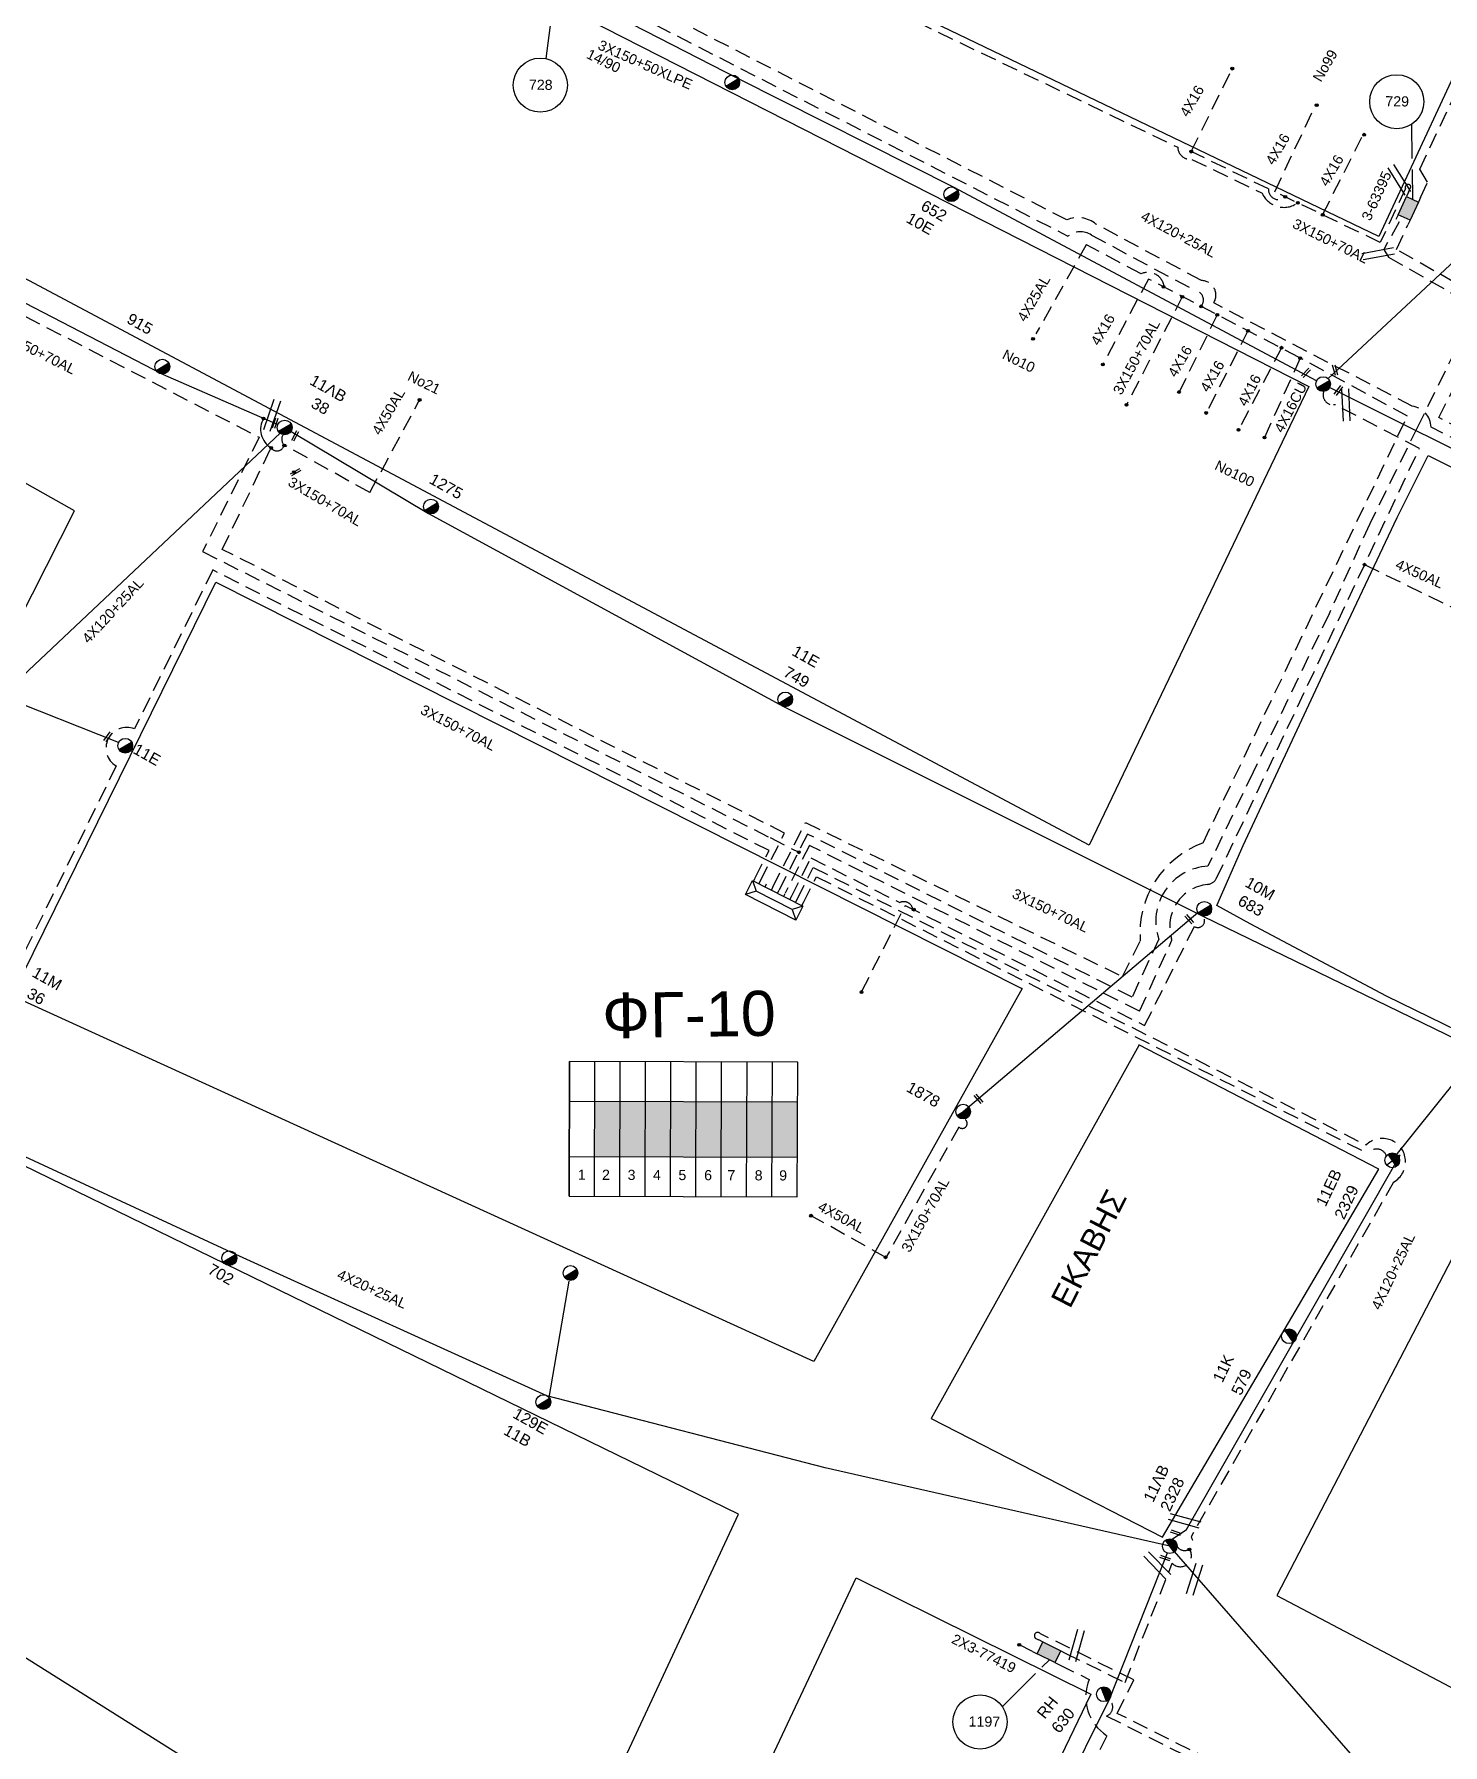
# Model space of a CAD drawing. Header units: millimetres. Extents: x 2662 to 4998, y 438 to 1235.
# Drawn here: x 4279.3 to 4392.3, y 924.7 to 1061.9 of the extents above; entities that cross this region are included whole.
import ezdxf
from ezdxf.enums import TextEntityAlignment as Align

# ---------------------------------------------------------------- set-up
doc = ezdxf.new("R2010")
doc.units = ezdxf.units.MM
doc.linetypes.add('DASHED', pattern=[19.05, 12.7, -6.35])
for name, color, linetype in [('Link Box 4 Διευθύνσεων', 7, 'Continuous'), ('Άγνωστα', 7, 'Continuous'), ('Ασφαλειοκιβώτια Χ.Τ 9 αναχωρήσεων', 7, 'Continuous'), ('Εναέρια παροχή ΧΤ 4x16', 7, 'SYN_LINE'), ('Επιγραφές - Σχήματα', 7, 'Continuous'), ('Καλώδια ΧΤ   3x150+70AL', 7, 'DASHED'), ('Καλώδια ΧΤ   3x150AL+50CU', 7, 'DASHED'), ('Καλώδια ΧΤ   3x150AL+50XLPE', 7, 'DASHED'), ('Καλώδια ΧΤ   4x50AL', 7, 'DASHED'), ('Μηχανική τομή', 7, 'Continuous'), ('Στύλος ΦΜ', 7, 'Continuous'), ('Στύλος ΦΜ @ 1', 7, 'Continuous'), ('Συνδέσεις', 7, 'Continuous'), ('Συνεστραμμένα ΧΤ   3x70+54.6+25 AL', 7, 'SYN_LINE'), ('Συνεστραμμενα ΧΤ  4Χ120+25 Al', 7, 'Continuous'), ('Τομή', 7, 'Continuous'), ('Υποσταθμός πόλεως', 7, 'Continuous'), ('Υπόβαθρο ΔΕΗ', 7, 'Continuous'), ('Υπόγεια καλώδια Παροχών ΧΤ   4x16CU', 7, 'DASHED'), ('Υπόγειο καλώδιο Μέσης Τάσης 20KV', 7, 'Continuous')]:
    doc.layers.add(name, color=color, linetype=linetype)
doc.styles.add('arial', font='ARIAL.TTF')
doc.styles.get("Standard").update_dxf_attribs({"font": 'ARIAL.TTF'})
doc.linetypes.add('SYN_LINE', pattern='A,0.5,-0.0001,["/\\/\\/\\/",Standard,S=0.1,R=0,X=0,Y=-0.05],-0.25', length=0.7501)

# ---------------------------------------------------------------- blocks, each defined once
blk = doc.blocks.new('ΤΟΜΗ')
at = {"layer": 'Τομή', "ltscale": 40}
for p, q in [((-5.68, 0), (5.68, 0)), ((5.68, -2.33), (-5.68, -2.33))]:
    blk.add_line(p, q, dxfattribs=at)
blk = doc.blocks.new('ΜΗΧΑΝΙΚΗ ΤΟΜΗ')
at = {"layer": 'Μηχανική τομή', "ltscale": 40}
for p, q in [((-1.89, 0.78), (1.89, 0.78)), ((1.89, 0), (-1.89, 0))]:
    blk.add_line(p, q, dxfattribs=at)
blk = doc.blocks.new('ΥΠΑΡΧΩΝ ΤΣΙΜΕΝΤΕΝΙΟΣ ΣΤΥΛΟΣ')
at = {"layer": 'Στύλος ΦΜ'}
blk.add_hatch(color=7, dxfattribs=at).paths.add_polyline_path([(-1.29, -2.28, 0.574793), (2.62, 0, 0.268822), (1.3, 2.27)])
at = {"layer": 'Στύλος ΦΜ', "color": 7}
blk.add_line((-1.29, -2.28), (1.3, 2.27), dxfattribs=at)
blk.add_circle((0, 0), 2.62, dxfattribs=at)
at = {"layer": 'Στύλος ΦΜ', "flags": 4}
for tag, p in [('ΤΥΠΟΣ', (-4.91, 3.03)), ('ΑΡΙΘΜΟΣ', (-4.68, 8.05))]:
    blk.add_attdef(tag, p, '', height=4, dxfattribs=at)
blk = doc.blocks.new('LINK BOX 4 ΑΝΑΧΩΡΗΣΕΩΝ')
at = {"layer": 'Link Box 4 Διευθύνσεων', "ltscale": 40}
blk.add_hatch(color=256, dxfattribs=at).paths.add_polyline_path([(-3.54, 0), (-3.54, -4.67), (3.54, -4.67), (3.54, 0)])
for p, q in [((-3.54, 0), (-5.33, 0)), ((5.33, 0), (3.54, 0)), ((-3.54, -4.67), (-5.33, -4.67)), ((5.33, -4.67), (3.54, -4.67))]:
    blk.add_line(p, q, dxfattribs=at)
blk.add_lwpolyline([(-3.54, -4.67), (-3.54, 0), (3.54, 0), (3.54, -4.67)], close=True, dxfattribs=at)
blk = doc.blocks.new('_ΣΥΝΔΕΣΗ')
at = {"layer": 'Συνδέσεις', "linetype": 'SYN_LINE', "ltscale": 40}
blk.add_hatch(color=256, dxfattribs=at).paths.add_polyline_path([(0.5, -0.01, 1), (-0.5, -0.01, 1)])
at = {"layer": 'Συνδέσεις'}
blk.add_circle((0, -0.01), 0.5, dxfattribs=at)
blk = doc.blocks.new('ΑΣΦΑΛΕΙΟΚΙΒΩΤΙΟ ΥΠΟΣΤΑΘΜΟΥ 9 ΑΝΑΧΩΡΗΣΕΩΝ')
at = {"layer": 'Ασφαλειοκιβώτια Χ.Τ 9 αναχωρήσεων', "ltscale": 40}
for p, q in [((-23.8, 40.36), (24.02, 40.36)), ((-9.72, 40.36), (-9.72, -40.64)), ((9.94, 40.36), (9.94, -40.64)), ((-23.8, 31.36), (24.02, 31.36)), ((-23.8, 22.36), (24.02, 22.36)), ((-23.8, 13.36), (24.02, 13.36)), ((-23.8, 4.36), (24.02, 4.36)), ((-23.8, -4.64), (24.02, -4.64)), ((-23.8, -13.64), (24.02, -13.64)), ((-23.8, -22.64), (24.02, -22.64)), ((-23.8, -31.64), (24.02, -31.64))]:
    blk.add_line(p, q, dxfattribs=at)
at = {"layer": 'Ασφαλειοκιβώτια Χ.Τ 9 αναχωρήσεων'}
blk.add_lwpolyline([(-23.8, -40.64), (24.02, -40.64), (24.02, 40.36), (-23.8, 40.36)], close=True, dxfattribs=at)
for s, p in [('1', (-17.96, 37.24)), ('2', (-17.96, 28.67)), ('3', (-17.96, 19.6)), ('4', (-17.96, 10.58)), ('5', (-17.96, 1.57)), ('6', (-17.96, -7.57)), ('7', (-17.96, -15.81)), ('8', (-17.96, -25.5)), ('9', (-17.96, -34.19))]:
    blk.add_text(s, height=3.6, rotation=270, dxfattribs=at).set_placement(p)
at = {"layer": 'Ασφαλειοκιβώτια Χ.Τ 9 αναχωρήσεων', "ltscale": 40}
for tag, height, p in [('ΟΝΟΜΑ', 5, (-0.16, 44.31)), ('ΚΕΙΜΕΝΟ 1', 2, (17.06, 35.59)), ('ΚΕΙΜΕΝΟ 2', 2, (17.06, 26.88)), ('ΚΕΙΜΕΝΟ 3', 2, (17.06, 17.69)), ('ΚΕΙΜΕΝΟ 4', 2, (17.06, 8.71)), ('ΚΕΙΜΕΝΟ 5', 2, (17.06, -0.13)), ('ΚΕΙΜΕΝΟ 6', 2, (17.06, -9.05)), ('ΚΕΙΜΕΝΟ 7', 2, (17.06, -18.13)), ('ΚΕΙΜΕΝΟ 8', 2, (17.06, -26.85)), ('ΚΕΙΜΕΝΟ 9', 2, (17.06, -35.99)), ('ΣΧ', 2, (-0.1, -42.64))]:
    blk.add_attdef(tag, text='', height=height, dxfattribs=at).set_placement(p, align=Align.MIDDLE_CENTER)
blk = doc.blocks.new('ΥΠΟΣΤΑΘΜΟΣ ΠΟΛΕΩΣ 9 ΑΝΑΧΩΡΗΣΕΩΝ')
at = {"layer": 'Υποσταθμός πόλεως', "ltscale": 40}
for p, q in [((-9.63, -2.82), (-9.63, -4)), ((-7.12, -2.82), (-7.12, -4)), ((-4.84, -2.82), (-4.84, -4)), ((-2.36, -2.82), (-2.36, -4)), ((0.09, -2.82), (0.09, -4)), ((2.55, -2.82), (2.55, -4)), ((5.02, -2.82), (5.02, -4)), ((7.48, -2.82), (7.48, -4)), ((9.61, -2.82), (9.61, -4))]:
    blk.add_line(p, q, dxfattribs=at)
blk.add_lwpolyline([(-10.02, 2.82), (10.02, 2.82), (10.02, -2.82), (-10.02, -2.82)], close=True, dxfattribs=at)
for points in [[(-7.21, 0), (-10.02, 2.82)], [(-10.02, -2.82), (-7.21, 0)], [(-7.21, 0), (7.21, 0)], [(7.21, 0), (10.02, 2.82)], [(10.02, -2.82), (7.21, 0)]]:
    blk.add_lwpolyline(points, dxfattribs=at)
at = {"layer": 'Υποσταθμός πόλεως', "linetype": 'SYN_LINE', "ltscale": 40, "flags": 1}
for tag, p in [('ΜΕΤΑΣΧΗΜΑΤΙΣΜΟΣ', (10.79, 1.71)), ('ΙΣΧΥΣ', (10.77, -1.08)), ('ΑΡΙΘΜΟΣ', (10.89, -3.8))]:
    blk.add_attdef(tag, p, '', height=1.8, dxfattribs=at)

msp = doc.modelspace()

# ---------------------------------------------------------------- hatches: boundary and pattern name
at = {"layer": 'Ασφαλειοκιβώτια Χ.Τ 9 αναχωρήσεων'}
h = msp.add_hatch(color=173, dxfattribs=at)
h.dxf.hatch_style = 1
h.paths.add_polyline_path([(4324.25, 976.33), (4324.24, 971.89), (4326.27, 971.88), (4326.29, 976.32)])
h = msp.add_hatch(color=2, dxfattribs=at)
h.dxf.hatch_style = 1
h.paths.add_polyline_path([(4326.29, 976.32), (4326.27, 971.88), (4328.31, 971.87), (4328.32, 976.31)])
h = msp.add_hatch(color=5, dxfattribs=at)
h.dxf.hatch_style = 1
h.paths.add_polyline_path([(4328.32, 976.31), (4328.31, 971.87), (4330.34, 971.87), (4330.36, 976.31)])
h = msp.add_hatch(color=27, dxfattribs=at)
h.dxf.hatch_style = 1
h.paths.add_polyline_path([(4330.36, 976.31), (4330.34, 971.87), (4332.37, 971.86), (4332.39, 976.3)])
h = msp.add_hatch(color=151, dxfattribs=at)
h.dxf.hatch_style = 1
h.paths.add_polyline_path([(4332.39, 976.3), (4332.37, 971.86), (4334.41, 971.85), (4334.42, 976.29)])
h = msp.add_hatch(color=62, dxfattribs=at)
h.dxf.hatch_style = 1
h.paths.add_polyline_path([(4334.42, 976.29), (4334.41, 971.85), (4336.44, 971.84), (4336.46, 976.29)])
h = msp.add_hatch(color=30, dxfattribs=at)
h.dxf.hatch_style = 1
h.paths.add_polyline_path([(4336.46, 976.29), (4336.44, 971.84), (4338.48, 971.84), (4338.49, 976.28)])
h = msp.add_hatch(color=1, dxfattribs=at)
h.dxf.hatch_style = 1
h.paths.add_polyline_path([(4338.49, 976.28), (4338.48, 971.84), (4340.51, 971.83), (4340.53, 976.27)])

# ---------------------------------------------------------------- linework, layer by layer
at = {"layer": 'Άγνωστα', "color": 5, "linetype": 'SYN_LINE', "ltscale": 10}
msp.add_lwpolyline([(4383.06, 1034.3), (4400.26, 1050.31)], dxfattribs=at)
at = {"layer": 'Άγνωστα', "color": 1, "linetype": 'DASHED', "ltscale": 0.1}
for points in [[(4363.67, 1045.02), (4359.63, 1037.87)], [(4380.83, 1035.94), (4377.96, 1029.57)]]:
    msp.add_lwpolyline(points, dxfattribs=at)
at = {"layer": 'Άγνωστα', "color": 27, "linetype": 'SYN_LINE', "ltscale": 10}
msp.add_lwpolyline([(4286.07, 1005.11), (4276.62, 1008.85)], dxfattribs=at)
at = {"layer": 'Εναέρια παροχή ΧΤ 4x16', "color": 133, "linetype": 'DASHED', "ltscale": 0.1}
for points in [[(4378.78, 1049.28), (4378.78, 1049.28), (4382.1, 1056.32)], [(4382.62, 1047.43), (4385.92, 1053.93)]]:
    msp.add_lwpolyline(points, dxfattribs=at)
at = {"layer": 'Εναέρια παροχή ΧΤ 4x16', "color": 1, "linetype": 'DASHED', "ltscale": 0.1}
for points in [[(4368.66, 1042.28), (4365, 1035.42)], [(4374.18, 1039.41), (4371.11, 1033.21)], [(4376.64, 1038.13), (4373.29, 1031.54)], [(4379.32, 1036.77), (4375.88, 1030.19)]]:
    msp.add_lwpolyline(points, dxfattribs=at)
at = {"layer": 'Επιγραφές - Σχήματα'}
for points in [[(4320.35, 1059.96), (4321.25, 1066.77)], [(4389.75, 1054.68), (4389.79, 1051.94)], [(4389.8, 1051.06), (4389.82, 1048.66)], [(4356.94, 927.78), (4359.6, 930.42)], [(4360.12, 930.93), (4360.75, 931.55)]]:
    msp.add_lwpolyline(points, dxfattribs=at)
for centre in [(4319.89, 1057.83), (4388.57, 1056.5), (4355.15, 926.54)]:
    msp.add_circle(centre, 2.17, dxfattribs=at)
at = {"layer": 'Καλώδια ΧΤ   3x150+70AL', "color": 5, "linetype": 'DASHED', "ltscale": 0.1}
for points in [[(4390.42, 1051.08), (4397.42, 1066.01), (4401.08, 1073.83), (4406.03, 1084.45), (4399.41, 1087.82)], [(4390.47, 1048.81), (4391.04, 1050.05), (4390.42, 1051.08)]]:
    msp.add_lwpolyline(points, dxfattribs=at)
at = {"layer": 'Καλώδια ΧΤ   3x150+70AL', "color": 133, "linetype": 'DASHED', "ltscale": 0.1}
msp.add_lwpolyline([(4389.51, 1049.25), (4389.71, 1049.68, 1.089385), (4389.26, 1049.55), (4387.25, 1045.21), (4378.78, 1049.28)], format="xyb", dxfattribs=at)
at = {"layer": 'Καλώδια ΧΤ   3x150+70AL', "color": 62, "ltscale": 0.1}
msp.add_lwpolyline([(4263.38, 1047.15), (4297.33, 1029.59), (4292.81, 1020.42), (4338.31, 997.47), (4340.61, 996.31), (4340.61, 996.31)], dxfattribs=at)
msp.add_lwpolyline([(4388.75, 1046.87), (4387.54, 1044.66), (4387.92, 1044.03), (4394.98, 1040), (4390.24, 1030.41), (4386.4, 1022.64), (4383.14, 1015.43), (4377.05, 1002.72), (4373.43, 995.18, -0.074305), (4373.43, 995.18, 0.496785), (4369.48, 989.34), (4367.35, 984.68), (4341.31, 997.76), (4339.03, 993.26)], format="xyb", dxfattribs=at)
at = {"layer": 'Καλώδια ΧΤ   3x150+70AL', "color": 5, "linetype": 'DASHED', "ltscale": 0.1}
msp.add_lwpolyline([(4446.43, 997.5), (4448.59, 1001.54), (4440.58, 1005.99, 0.466946), (4436.36, 1008.33), (4416.32, 1019.19, 0.279224), (4412.7, 1020.81), (4391.94, 1031.16), (4396.51, 1040.11), (4388.56, 1044.65), (4389.47, 1046.62)], format="xyb", dxfattribs=at)
at = {"layer": 'Καλώδια ΧΤ   3x150+70AL', "color": 1, "linetype": 'DASHED', "ltscale": 0.1}
msp.add_lwpolyline([(4338.53, 993.51), (4341.16, 998.68), (4366.58, 986.33), (4368, 989.2, -0.337123), (4373.04, 997.05, 0.042097), (4373.04, 997.05), (4389.43, 1031.29), (4380.74, 1035.99), (4368.66, 1042.28)], format="xyb", dxfattribs=at)
at = {"layer": 'Καλώδια ΧΤ   3x150+70AL', "color": 1, "ltscale": 0.1}
msp.add_lwpolyline([(4371.37, 1040.86), (4366.9, 1032.19)], dxfattribs=at)
at = {"layer": 'Καλώδια ΧΤ   3x150+70AL', "color": 5, "ltscale": 0.1}
msp.add_lwpolyline([(4367.94, 983.55), (4367.94, 983.55), (4370.54, 989.26), (4370.5, 989.38, -0.469733), (4373.4, 993.72, 0.239286), (4374.1, 994.18), (4390.39, 1028.69), (4383.66, 1032.18), (4383.49, 1032.18, -0.53674), (4382.72, 1033.26)], format="xyb", dxfattribs=at)
at = {"layer": 'Καλώδια ΧΤ   3x150+70AL', "color": 2, "linetype": 'DASHED', "ltscale": 0.1}
for points in [[(4306.21, 1025.15), (4299.35, 1028.97, -0.378009), (4299.27, 1029.79)], [(4337.54, 994.02), (4339.48, 997.84), (4294.38, 1020.59), (4298.3, 1028.74, 0.666531), (4299.35, 1028.97)]]:
    msp.add_lwpolyline(points, format="xyb", dxfattribs=at)
at = {"layer": 'Καλώδια ΧΤ   3x150+70AL', "color": 173, "linetype": 'DASHED', "ltscale": 0.1}
msp.add_lwpolyline([(4337.11, 994.24), (4338.23, 996.44), (4293.62, 1018.94), (4287.34, 1006.19, 0.931326), (4285.88, 1003.22), (4277.28, 985.77, 0.535092), (4275.2, 984.15), (4272.29, 976.31, 0.353358), (4272.35, 975.23)], format="xyb", dxfattribs=at)
at = {"layer": 'Καλώδια ΧΤ   3x150+70AL', "color": 5, "ltscale": 0.1}
msp.add_lwpolyline([(4367.94, 983.55), (4350.86, 992.13), (4341.47, 996.84), (4339.52, 993.01)], dxfattribs=at)
at = {"layer": 'Καλώδια ΧΤ   3x150+70AL', "color": 30, "linetype": 'DASHED', "ltscale": 0.1}
msp.add_lwpolyline([(4340.48, 992.52), (4341.78, 995.08), (4386.11, 972.82, -1.137897), (4388.32, 969.85), (4372.07, 941.39, -1.095917), (4370.96, 940.64)], format="xyb", dxfattribs=at)
at = {"layer": 'Καλώδια ΧΤ   3x150+70AL', "color": 27, "ltscale": 0.1}
msp.add_lwpolyline([(4345.68, 985.16), (4349.16, 992.04), (4349.16, 992.04), (4368.35, 982.4), (4372.34, 990.34, 0.878754), (4373.01, 991.18)], format="xyb", dxfattribs=at)
at = {"layer": 'Καλώδια ΧΤ   3x150+70AL', "color": 27, "linetype": 'DASHED', "ltscale": 0.1}
msp.add_lwpolyline([(4353.88, 974.91, -1.198989), (4353.45, 974.26), (4347.61, 963.79)], format="xyb", dxfattribs=at)
at = {"layer": 'Καλώδια ΧΤ   3x150AL+50CU', "color": 30, "linetype": 'DASHED', "ltscale": 0.1}
for points in [[(4445.94, 997.76), (4447.8, 1001.24), (4439.94, 1005.6, 0.480577), (4436.56, 1007.48), (4415.81, 1018.72, 0.270577), (4412.73, 1019.71), (4391.32, 1030.39, 0.370652), (4389.81, 1032.08), (4373.89, 1040.36, 0.586623), (4372.91, 1042.16), (4364.45, 1046.68, 0.282004), (4362.12, 1047.02), (4324.71, 1066.19, 0.485848), (4323.89, 1068.08), (4318.41, 1070.9), (4320.64, 1075.23, -0.490413), (4321.17, 1075.79), (4323.61, 1074.53)], [(4361.99, 932.07), (4366.78, 929.71), (4370.57, 939.27, 0.944601), (4371.93, 940.41)]]:
    msp.add_lwpolyline(points, format="xyb", dxfattribs=at)
at = {"layer": 'Καλώδια ΧΤ   3x150AL+50CU', "color": 133, "linetype": 'DASHED', "ltscale": 0.1}
for points in [[(4326.05, 1074.46), (4371, 1052.85, 0.42588), (4372.13, 1051.88), (4377.77, 1049.16, 0.475723), (4380.63, 1048.39)], [(4379.63, 1048.87, -0.691186), (4378.29, 1049.51), (4372.09, 1052.5)]]:
    msp.add_lwpolyline(points, format="xyb", dxfattribs=at)
at = {"layer": 'Καλώδια ΧΤ   3x150AL+50CU', "color": 1, "linetype": 'DASHED', "ltscale": 0.1}
for points in [[(4322.39, 1066.12), (4362.2, 1045.72, -0.326894), (4364.08, 1045.8), (4372.42, 1041.35, -0.591777), (4372.88, 1040.09)], [(4369.9, 1041.76, 0.484465), (4368.06, 1042.69), (4363.68, 1045.03), (4363.67, 1045.02)]]:
    msp.add_lwpolyline(points, format="xyb", dxfattribs=at)
at = {"layer": 'Καλώδια ΧΤ   3x150AL+50CU', "color": 27, "linetype": 'DASHED', "ltscale": 0.1}
msp.add_lwpolyline([(4340.02, 992.75), (4341.59, 995.84), (4348.71, 992.26, -0.476581), (4349.75, 991.78)], format="xyb", dxfattribs=at)
at = {"layer": 'Καλώδια ΧΤ   3x150AL+50CU', "color": 151, "linetype": 'DASHED', "ltscale": 0.1}
msp.add_lwpolyline([(4340.99, 992.27), (4342.04, 994.34), (4386.29, 972.12, -0.634221), (4387.73, 971.95)], format="xyb", dxfattribs=at)
at = {"layer": 'Καλώδια ΧΤ   3x150AL+50XLPE', "color": 6, "linetype": 'DASHED', "ltscale": 0.1}
for points in [[(4408.11, 904.35), (4409.39, 906.73), (4394.77, 914.04, 0.369416), (4392.45, 914.1), (4366.15, 927.23), (4367.48, 929.91), (4359.99, 933.62, 1.055549), (4359.58, 933.27), (4359.83, 933.14)], [(4361.52, 931.13), (4363.9, 929.95, 0.359668), (4365.32, 925.44), (4347.27, 889.05, -0.331916), (4346.03, 888.49)]]:
    msp.add_lwpolyline(points, format="xyb", dxfattribs=at)
at = {"layer": 'Καλώδια ΧΤ   3x150AL+50XLPE', "linetype": 'DASHED', "ltscale": 0.1}
msp.add_lwpolyline([(4359.83, 933.14), (4359.83, 933.14)], dxfattribs=at)
at = {"layer": 'Καλώδια ΧΤ   3x150AL+50XLPE', "color": 6, "linetype": 'DASHED', "ltscale": 0.1}
msp.add_lwpolyline([(4359.36, 932.2), (4358.26, 932.74)], dxfattribs=at)
at = {"layer": 'Καλώδια ΧΤ   3x150AL+50XLPE', "color": 85, "linetype": 'DASHED', "ltscale": 0.1}
msp.add_lwpolyline([(4407.68, 904.56), (4408.19, 905.59), (4395.01, 912.17, -0.643115), (4392, 913.67), (4365.28, 927.01, 0.591262), (4365.5, 928.34)], format="xyb", dxfattribs=at)
at = {"layer": 'Καλώδια ΧΤ   4x50AL', "color": 2, "ltscale": 0.1}
msp.add_lwpolyline([(4306.21, 1025.15), (4310.21, 1032.58)], dxfattribs=at)
at = {"layer": 'Καλώδια ΧΤ   4x50AL', "color": 5, "ltscale": 0.1}
msp.add_lwpolyline([(4385.99, 1019.37), (4393.86, 1015.53)], dxfattribs=at)
at = {"layer": 'Καλώδια ΧΤ   4x50AL', "color": 27, "linetype": 'DASHED', "ltscale": 0.1}
msp.add_lwpolyline([(4347.61, 963.79), (4341.6, 967.15)], dxfattribs=at)
at = {"layer": 'Συνεστραμμένα ΧΤ   3x70+54.6+25 AL', "color": 27, "linetype": 'SYN_LINE', "ltscale": 10}
for points in [[(4383.19, 1033.58), (4413.45, 1018.48)], [(4299.9, 1030.06), (4310.92, 1023.48), (4339.39, 1007.98), (4373.01, 991.18), (4395.25, 980.38)]]:
    msp.add_lwpolyline(points, dxfattribs=at)
at = {"layer": 'Συνεστραμμένα ΧΤ   3x70+54.6+25 AL', "color": 1, "linetype": 'SYN_LINE', "ltscale": 10}
msp.add_lwpolyline([(4454.26, 884.27), (4433.65, 893.7), (4417.49, 901.82), (4393.92, 913.61), (4370.37, 940.64)], dxfattribs=at)
at = {"layer": 'Συνεστραμμενα ΧΤ  4Χ120+25 Al', "color": 5, "linetype": 'SYN_LINE', "ltscale": 10}
msp.add_lwpolyline([(4382.14, 1034.12), (4353.09, 1049.62), (4335.79, 1058.35), (4317.68, 1067.64), (4299.88, 1076.61), (4277.06, 1087.57)], dxfattribs=at)
at = {"layer": 'Συνεστραμμενα ΧΤ  4Χ120+25 Al', "color": 2, "linetype": 'SYN_LINE', "ltscale": 10}
msp.add_lwpolyline([(4231.08, 1066.2), (4241.73, 1060.11), (4265.71, 1047.03), (4266.05, 1046.84), (4289.59, 1034.66), (4298.85, 1030.6)], dxfattribs=at)
at = {"layer": 'Συνεστραμμενα ΧΤ  4Χ120+25 Al', "color": 27, "linetype": 'SYN_LINE', "ltscale": 10}
msp.add_lwpolyline([(4272.82, 975.18), (4276.07, 983.92), (4276.46, 1008.67), (4299.04, 1029.94)], dxfattribs=at)
at = {"layer": 'Συνεστραμμενα ΧΤ  4Χ120+25 Al', "color": 151, "linetype": 'SYN_LINE', "ltscale": 10}
for points in [[(4388.21, 971.59), (4395.27, 980.41), (4404.97, 1000.08), (4411.02, 1013.29), (4413.2, 1017.72)], [(4370.55, 941.2), (4371.7, 941.98), (4388.85, 972.01), (4387.77, 971.2), (4387.77, 971.2)]]:
    msp.add_lwpolyline(points, dxfattribs=at)
at = {"layer": 'Συνεστραμμενα ΧΤ  4Χ120+25 Al', "color": 30, "linetype": 'SYN_LINE', "ltscale": 10}
msp.add_lwpolyline([(4370.37, 940.64), (4342.74, 946.91), (4320.42, 952.71), (4295.46, 964.04), (4273.06, 974.41)], dxfattribs=at)
at = {"layer": 'Συνεστραμμενα ΧΤ  4Χ120+25 Al', "color": 85, "linetype": 'SYN_LINE', "ltscale": 10}
msp.add_lwpolyline([(4370.15, 940.09), (4365.5, 928.34), (4354.04, 905.23), (4345.71, 888.93)], dxfattribs=at)
at = {"layer": 'Υπόβαθρο ΔΕΗ'}
for points in [[(4387.13, 1045.7), (4322.56, 1076.75), (4342, 1114.2), (4404.92, 1083.87), (4399.79, 1072.71), (4393.27, 1058.91), (4389.37, 1050.51), (4387.13, 1045.7)], [(4394.07, 965.81), (4378.95, 936.67), (4449.41, 899.55), (4464.7, 930.06)]]:
    msp.add_lwpolyline(points, close=True, dxfattribs=at)
for points in [[(4230.95, 1110.37), (4381.52, 1033.65), (4381.52, 1033.65), (4363.91, 996.87), (4213.95, 1076.77), (4213.95, 1076.77), (4223.27, 1095.1), (4230.95, 1110.37), (4230.95, 1110.37)], [(4209.67, 1022.26), (4222.26, 1015.58), (4236.76, 1007.89), (4250.03, 1001.11), (4266.8, 992.39), (4269.02, 997.01), (4282.53, 1023.69), (4226.58, 1055.21), (4209.67, 1022.26)], [(4391.08, 1028.13), (4404.68, 1021.37), (4425.69, 1010.7), (4442.7, 1001.74), (4462.41, 991.07), (4483.5, 964.68), (4479.58, 956.01), (4477.87, 957.2), (4469.89, 941.22), (4456.24, 949.06), (4446.16, 954.81), (4446.16, 954.81), (4432.85, 961.72), (4422.27, 967.5), (4416.13, 970.7), (4408.16, 974.69), (4398.03, 979.74), (4387.75, 984.76), (4376.81, 990.57), (4374.15, 992.02), (4376.25, 996.85), (4382.82, 1010.93), (4388.61, 1023.16), (4391.08, 1028.13)], [(4358.52, 985.37), (4341.82, 955.44), (4277.54, 984.79), (4277.54, 984.79), (4277.54, 984.79), (4293.88, 1017.96), (4358.51, 985.37), (4358.52, 985.37), (4358.51, 985.37), (4358.51, 985.37), (4358.51, 985.37)], [(4351.24, 950.88), (4369.79, 941.37), (4387.14, 970.88), (4387.14, 970.88), (4387.14, 970.88), (4367.89, 980.84), (4367.89, 980.84)], [(4367.88, 980.81), (4351.24, 950.88)], [(4259.08, 943.98), (4318.68, 906.47), (4335.79, 943.2), (4272.94, 973.85), (4259.08, 943.98)], [(4351.18, 950.92), (4351.18, 950.92)], [(4345.23, 938.09), (4364.03, 928.76), (4345.14, 889.5), (4327.47, 900.34), (4345.23, 938.09)]]:
    msp.add_lwpolyline(points, dxfattribs=at)
msp.add_arc((4299.17, 1030.21), 1.71, 148.6191, 239.2371, dxfattribs=at)
at = {"layer": 'Υπόγεια καλώδια Παροχών ΧΤ   4x16CU', "color": 133, "linetype": 'DASHED', "ltscale": 0.1}
msp.add_lwpolyline([(4372.09, 1052.5), (4375.38, 1059.16)], dxfattribs=at)
at = {"layer": 'Υπόγειο καλώδιο Μέσης Τάσης 20KV', "color": 27, "linetype": 'SYN_LINE', "ltscale": 10}
msp.add_lwpolyline([(4353.81, 975.5), (4372.62, 991.46)], dxfattribs=at)
at = {"layer": 'Υπόγειο καλώδιο Μέσης Τάσης 20KV', "color": 30, "linetype": 'SYN_LINE', "ltscale": 10}
msp.add_lwpolyline([(4320.59, 952.57), (4322.2, 961.9)], dxfattribs=at)

# ---------------------------------------------------------------- block references
at = {"layer": 'Link Box 4 Διευθύνσεων', "xscale": 0.2259914949150554, "yscale": 0.2259914949150554, "zscale": 0.2259914949150554}
for p, rotation in [((4389.01, 1048.16), 65.29674258397897), ((4360.44, 931.66), 153.6358787166315)]:
    msp.add_blockref('LINK BOX 4 ΑΝΑΧΩΡΗΣΕΩΝ', p, dxfattribs=dict(at, rotation=rotation))
at = {"layer": 'Ασφαλειοκιβώτια Χ.Τ 9 αναχωρήσεων', "xscale": 0.2259914949150556, "yscale": 0.2259914949150556, "zscale": 0.2259914949150556, "rotation": 89.79863056021844}
msp.add_blockref('ΑΣΦΑΛΕΙΟΚΙΒΩΤΙΟ ΥΠΟΣΤΑΘΜΟΥ 9 ΑΝΑΧΩΡΗΣΕΩΝ', (4331.33, 974.06), dxfattribs=at)
at = {"layer": 'Μηχανική τομή'}
for p, xscale, yscale, zscale, rotation in [((4381.23, 1034.82), 0.2259914949150552, 0.2259914949150552, 0.2259914949150552, 225.8713060550537), ((4383.54, 1034.95), 0.2259914949150552, 0.2259914949150552, 0.2259914949150552, 285.3177841252401), ((4383.96, 1033.28), 0.2259914949150552, 0.2259914949150552, 0.2259914949150552, 52.89131356739019), ((4298.54, 1030.74), 0.2259914949150552, 0.2259914949150552, 0.2259914949150552, 251.0097848915889), ((4300.15, 1029.74), 0.2259914949150551, 0.2259914949150551, 0.2259914949150551, 241.9682089496802), ((4300.23, 1026.86), 0.2259914949150552, 0.2259914949150552, 0.2259914949150552, 210.0100097940091), ((4285.14, 1005.6), 0.2259914949150552, 0.2259914949150552, 0.2259914949150552, 234.8579634511817), ((4371.86, 990.86), 0.2259914949150552, 0.2259914949150552, 0.2259914949150552, 312.5510453838581), ((4354.96, 976.47), 0.2259914949150552, 0.2259914949150552, 0.2259914949150552, 311.1128722349355), ((4370.89, 941.8), 0.2259914949150552, 0.2259914949150552, 0.2259914949150552, 161.2359987027753), ((4370.03, 939.77), 0.2259914949150552, 0.2259914949150552, 0.2259914949150552, 161.2359987027753)]:
    msp.add_blockref('ΜΗΧΑΝΙΚΗ ΤΟΜΗ', p, dxfattribs=dict(at, xscale=xscale, yscale=yscale, zscale=zscale, rotation=rotation))
at = {"layer": 'Στύλος ΦΜ @ 1', "ltscale": 40, "xscale": 0.2259914949150554, "yscale": 0.2259914949150554, "zscale": 0.2259914949150554, "rotation": 330.6463124681125}
for p in [(4335.28, 1058.05), (4382.67, 1033.85), (4322.31, 962.55)]:
    msp.add_blockref('ΥΠΑΡΧΩΝ ΤΣΙΜΕΝΤΕΝΙΟΣ ΣΤΥΛΟΣ', p, dxfattribs=at)
at = {"layer": 'Στύλος ΦΜ @ 1', "ltscale": 40}
ref = msp.add_blockref('ΥΠΑΡΧΩΝ ΤΣΙΜΕΝΤΕΝΙΟΣ ΣΤΥΛΟΣ', (4352.85, 1049.08), dxfattribs=dict(at, xscale=0.2259914949150554, yscale=0.2259914949150554, zscale=0.2259914949150554, rotation=330.6463124681125))
ref.add_attrib('ΤΥΠΟΣ', '10E', (4349.15, 1046.88), dxfattribs={"layer": 'Στύλος ΦΜ', "height": 0.904, "rotation": 330.6463, "flags": 4})
ref.add_attrib('ΑΡΙΘΜΟΣ', '652', (4350.32, 1047.88), dxfattribs={"layer": 'Στύλος ΦΜ', "height": 0.904, "rotation": 330.6463, "flags": 4})
ref = msp.add_blockref('ΥΠΑΡΧΩΝ ΤΣΙΜΕΝΤΕΝΙΟΣ ΣΤΥΛΟΣ', (4289.58, 1035.25), dxfattribs=dict(at, xscale=0.2259914949150554, yscale=0.2259914949150554, zscale=0.2259914949150554, rotation=330.6463124681125))
ref.add_attrib('ΤΥΠΟΣ', '915', (4286.64, 1038.81), dxfattribs={"layer": 'Στύλος ΦΜ', "height": 0.904, "rotation": 330.6463, "flags": 4})
ref = msp.add_blockref('ΥΠΑΡΧΩΝ ΤΣΙΜΕΝΤΕΝΙΟΣ ΣΤΥΛΟΣ', (4299.39, 1030.37), dxfattribs=dict(at, xscale=0.2259914949150554, yscale=0.2259914949150554, zscale=0.2259914949150554, rotation=330.6463124681125))
ref.add_attrib('ΤΥΠΟΣ', '11ΛB', (4301.32, 1033.88), dxfattribs={"layer": 'Στύλος ΦΜ', "height": 0.904, "rotation": 330.6463, "flags": 4})
ref.add_attrib('ΑΡΙΘΜΟΣ', '38', (4301.42, 1032.04), dxfattribs={"layer": 'Στύλος ΦΜ', "height": 0.904, "rotation": 330.6463, "flags": 4})
ref = msp.add_blockref('ΥΠΑΡΧΩΝ ΤΣΙΜΕΝΤΕΝΙΟΣ ΣΤΥΛΟΣ', (4311.12, 1024.03), dxfattribs=dict(at, xscale=0.2259914949150554, yscale=0.2259914949150554, zscale=0.2259914949150554, rotation=330.6463124681125))
ref.add_attrib('ΑΡΙΘΜΟΣ', '1275', (4310.9, 1025.95), dxfattribs={"layer": 'Στύλος ΦΜ', "height": 0.904, "rotation": 330.6463, "flags": 4})
ref = msp.add_blockref('ΥΠΑΡΧΩΝ ΤΣΙΜΕΝΤΕΝΙΟΣ ΣΤΥΛΟΣ', (4339.53, 1008.56), dxfattribs=dict(at, xscale=0.2259914949150554, yscale=0.2259914949150554, zscale=0.2259914949150554, rotation=330.6463124681125))
ref.add_attrib('ΤΥΠΟΣ', '11E', (4339.98, 1012.16), dxfattribs={"layer": 'Στύλος ΦΜ', "height": 0.904, "rotation": 330.6463, "flags": 4})
ref.add_attrib('ΑΡΙΘΜΟΣ', '749', (4339.3, 1010.48), dxfattribs={"layer": 'Στύλος ΦΜ', "height": 0.904, "rotation": 330.6463, "flags": 4})
ref = msp.add_blockref('ΥΠΑΡΧΩΝ ΤΣΙΜΕΝΤΕΝΙΟΣ ΣΤΥΛΟΣ', (4286.6, 1004.84), dxfattribs=dict(at, xscale=0.2259914949150554, yscale=0.2259914949150554, zscale=0.2259914949150554, rotation=330.6463124681125))
ref.add_attrib('ΑΡΙΘΜΟΣ', '11E', (4287.15, 1004.29), dxfattribs={"layer": 'Στύλος ΦΜ', "height": 0.904, "rotation": 330.6463, "flags": 4})
ref = msp.add_blockref('ΥΠΑΡΧΩΝ ΤΣΙΜΕΝΤΕΝΙΟΣ ΣΤΥΛΟΣ', (4373.13, 991.76), dxfattribs=dict(at, xscale=0.2259914949150554, yscale=0.2259914949150554, zscale=0.2259914949150554, rotation=330.6463124681125))
ref.add_attrib('ΤΥΠΟΣ', '10Μ', (4376.32, 993.6), dxfattribs={"layer": 'Στύλος ΦΜ', "height": 0.904, "rotation": 330.6463, "flags": 4})
ref.add_attrib('ΑΡΙΘΜΟΣ', '683', (4375.74, 992.14), dxfattribs={"layer": 'Στύλος ΦΜ', "height": 0.904, "rotation": 330.6463, "flags": 4})
ref = msp.add_blockref('ΥΠΑΡΧΩΝ ΤΣΙΜΕΝΤΕΝΙΟΣ ΣΤΥΛΟΣ', (4276.58, 984.23), dxfattribs=dict(at, xscale=0.2259914949150554, yscale=0.2259914949150554, zscale=0.2259914949150554, rotation=330.6463124681125))
ref.add_attrib('ΤΥΠΟΣ', '36', (4278.63, 984.7), dxfattribs={"layer": 'Στύλος ΦΜ', "height": 0.904, "rotation": 330.6463, "flags": 4})
ref.add_attrib('ΑΡΙΘΜΟΣ', '11Μ', (4279.05, 986.38), dxfattribs={"layer": 'Στύλος ΦΜ', "height": 0.904, "rotation": 330.6463, "flags": 4})
ref = msp.add_blockref('ΥΠΑΡΧΩΝ ΤΣΙΜΕΝΤΕΝΙΟΣ ΣΤΥΛΟΣ', (4353.8, 975.5), dxfattribs=dict(at, xscale=0.2259914949150554, yscale=0.2259914949150554, zscale=0.2259914949150554, rotation=330.6463124681125))
ref.add_attrib('ΑΡΙΘΜΟΣ', '1878', (4349.16, 977.17), dxfattribs={"layer": 'Στύλος ΦΜ', "height": 0.904, "rotation": 330.6463, "flags": 4})
ref = msp.add_blockref('ΥΠΑΡΧΩΝ ΤΣΙΜΕΝΤΕΝΙΟΣ ΣΤΥΛΟΣ', (4388.21, 971.59), dxfattribs=dict(at, xscale=0.2259914949150553, yscale=0.2259914949150553, zscale=0.2259914949150553, rotation=64.63675708074604))
ref.add_attrib('ΤΥΠΟΣ', '2329', (4384.34, 966.77), dxfattribs={"layer": 'Στύλος ΦΜ', "height": 0.904, "rotation": 64.6368, "flags": 4})
ref.add_attrib('ΑΡΙΘΜΟΣ', '11EB', (4382.86, 967.8), dxfattribs={"layer": 'Στύλος ΦΜ', "height": 0.904, "rotation": 64.6368, "flags": 4})
ref = msp.add_blockref('ΥΠΑΡΧΩΝ ΤΣΙΜΕΝΤΕΝΙΟΣ ΣΤΥΛΟΣ', (4294.95, 963.74), dxfattribs=dict(at, xscale=0.2259914949150554, yscale=0.2259914949150554, zscale=0.2259914949150554, rotation=330.6463124681125))
ref.add_attrib('ΑΡΙΘΜΟΣ', '702', (4293.14, 962.57), dxfattribs={"layer": 'Στύλος ΦΜ', "height": 0.904, "rotation": 330.6463, "flags": 4})
ref = msp.add_blockref('ΥΠΑΡΧΩΝ ΤΣΙΜΕΝΤΕΝΙΟΣ ΣΤΥΛΟΣ', (4379.93, 957.48), dxfattribs=dict(at, xscale=0.2259914949150553, yscale=0.2259914949150553, zscale=0.2259914949150553, rotation=64.63675708074604))
ref.add_attrib('ΤΥΠΟΣ', '579', (4376.07, 952.66), dxfattribs={"layer": 'Στύλος ΦΜ', "height": 0.904, "rotation": 64.6368, "flags": 4})
ref.add_attrib('ΑΡΙΘΜΟΣ', '11Κ', (4374.59, 953.69), dxfattribs={"layer": 'Στύλος ΦΜ', "height": 0.904, "rotation": 64.6368, "flags": 4})
ref = msp.add_blockref('ΥΠΑΡΧΩΝ ΤΣΙΜΕΝΤΕΝΙΟΣ ΣΤΥΛΟΣ', (4320.13, 952.2), dxfattribs=dict(at, xscale=0.2259914949150554, yscale=0.2259914949150554, zscale=0.2259914949150554, rotation=330.6463124681125))
ref.add_attrib('ΤΥΠΟΣ', '11B', (4316.86, 949.66), dxfattribs={"layer": 'Στύλος ΦΜ', "height": 0.904, "rotation": 330.6463, "flags": 4})
ref.add_attrib('ΑΡΙΘΜΟΣ', '129E', (4317.6, 951), dxfattribs={"layer": 'Στύλος ΦΜ', "height": 0.904, "rotation": 330.6463, "flags": 4})
ref = msp.add_blockref('ΥΠΑΡΧΩΝ ΤΣΙΜΕΝΤΕΝΙΟΣ ΣΤΥΛΟΣ', (4370.37, 940.64), dxfattribs=dict(at, xscale=0.2259914949150553, yscale=0.2259914949150553, zscale=0.2259914949150553, rotation=64.63675708074604))
ref.add_attrib('ΤΥΠΟΣ', '2328', (4370.37, 943.34), dxfattribs={"layer": 'Στύλος ΦΜ', "height": 0.904, "rotation": 64.6368, "flags": 4})
ref.add_attrib('ΑΡΙΘΜΟΣ', '11ΛΒ', (4369.03, 944.09), dxfattribs={"layer": 'Στύλος ΦΜ', "height": 0.904, "rotation": 64.6368, "flags": 4})
ref = msp.add_blockref('ΥΠΑΡΧΩΝ ΤΣΙΜΕΝΤΕΝΙΟΣ ΣΤΥΛΟΣ', (4365.08, 928.76), dxfattribs=dict(at, xscale=0.2259914949150554, yscale=0.2259914949150554, zscale=0.2259914949150554, rotation=51.42360034974642))
ref.add_attrib('ΤΥΠΟΣ', '630', (4361.5, 925.56), dxfattribs={"layer": 'Στύλος ΦΜ', "height": 0.904, "rotation": 51.4236, "flags": 4})
ref.add_attrib('ΑΡΙΘΜΟΣ', 'RH', (4360.34, 926.71), dxfattribs={"layer": 'Στύλος ΦΜ', "height": 0.904, "rotation": 51.4236, "flags": 4})
at = {"layer": 'Συνδέσεις', "xscale": 0.2259914949150555, "yscale": 0.2259914949150555, "zscale": 0.2259914949150555}
for p in [(4375.38, 1059.16), (4382.15, 1056.22), (4385.95, 1053.86), (4372.09, 1052.5), (4379.63, 1048.87), (4380.63, 1048.39), (4382.63, 1047.43), (4369.86, 1041.66), (4371.37, 1040.86), (4372.88, 1040.09), (4374.18, 1039.41), (4359.4, 1037.48), (4376.64, 1038.13), (4379.32, 1036.77), (4380.83, 1035.94), (4365, 1035.42), (4371.11, 1033.22), (4310.21, 1032.58), (4366.9, 1032.19), (4297.69, 1031.09), (4373.29, 1031.54), (4375.88, 1030.19), (4377.96, 1029.57), (4298.31, 1028.73), (4299.36, 1028.93), (4300.14, 1026.79), (4385.99, 1019.37), (4340.62, 996.3), (4349.83, 991.7), (4345.64, 985.09), (4341.6, 967.15), (4347.58, 963.81), (4371.94, 940.37), (4358.3, 932.73)]:
    msp.add_blockref('_ΣΥΝΔΕΣΗ', p, dxfattribs=at)
at = {"layer": 'Τομή'}
for p, xscale, yscale, zscale, rotation in [((4389, 1050.38), 0.2259914949150554, 0.2259914949150554, 0.2259914949150554, 301.921143090862), ((4387.13, 1044.05), 0.2259914949150554, 0.2259914949150554, 0.2259914949150554, 190.3956287041004), ((4384.75, 1032.18), 0.2259914949150555, 0.2259914949150555, 0.2259914949150555, 272.820197790842), ((4298.13, 1031.43), 0.2259914949150551, 0.2259914949150551, 0.2259914949150551, 70.88123486467529), ((4371.63, 942.93), 0.2259914949150554, 0.2259914949150554, 0.2259914949150554, 344.4966075144512), ((4369.17, 938.91), 0.2259914949150555, 0.2259914949150555, 0.2259914949150555, 134.1550344247867), ((4372.6, 937.9), 0.2259914949150555, 0.2259914949150555, 0.2259914949150555, 252.7462031293979), ((4363.16, 932.61), 0.225991494915055, 0.225991494915055, 0.225991494915055, 254.4549649515878)]:
    msp.add_blockref('ΤΟΜΗ', p, dxfattribs=dict(at, xscale=xscale, yscale=yscale, zscale=zscale, rotation=rotation))
at = {"layer": 'Υποσταθμός πόλεως', "xscale": 0.2259914949147752, "yscale": 0.2259914949147752, "zscale": 0.2259914949147752, "rotation": 153.0534330476817}
msp.add_blockref('ΥΠΟΣΤΑΘΜΟΣ ΠΟΛΕΩΣ 9 ΑΝΑΧΩΡΗΣΕΩΝ', (4338.64, 992.44), dxfattribs=at)

# ---------------------------------------------------------------- texts
at = {"ltscale": 40, "insert": (4324.82, 985), "char_height": 3.6159, "width": 19.1112, "attachment_point": 1, "rotation": 0.8451, "style": 'arial'}
msp.add_mtext('{\\fArial|b0|i0|c204|p34;Ф}Γ-10', dxfattribs=at)
at = {"layer": 'Άγνωστα', "ltscale": 40, "attachment_point": 1, "style": 'arial'}
for s, insert, char_height, width, rotation in [('14/90', (4323.87, 1060.77), 0.814, 61.6591, 333.8234), ('3X150+50XLPE', (4324.76, 1061.49), 0.8136, 62.5458, 336.0819), ('\\pt20.339;Νο99', (4381.79, 1058.43), 0.8136, 62.5458, 59.6916), ('3-63395', (4385.71, 1047.22), 0.814, 62.5458, 65.6305), ('4X120+25AL', (4368.35, 1047.78), 0.814, 62.5458, 332.0888), ('4X25AL', (4358.08, 1039.19), 0.814, 3.6698, 59.6916), ('Νο10', (4357.22, 1036.67), 0.814, 61.6591, 333.8234), ('Νο21', (4309.53, 1034.93), 0.814, 61.6591, 333.8234), ('Νο100', (4374.25, 1027.78), 0.814, 61.6591, 333.8234), ('4X120+25AL', (4283.06, 1013.54), 0.814, 62.5458, 47.2432), ('4Χ50ΑL', (4342.46, 968.34), 0.814, 62.5458, 331.517), ('4X120+25AL', (4386.49, 959.87), 0.814, 62.5458, 64.5625), ('4X20+25AL', (4303.85, 962.88), 0.814, 6.0474, 335.4926), ('2X3-77419', (4353.15, 933.64), 0.814, 62.5458, 333.5015)]:
    msp.add_mtext(s, dxfattribs=dict(at, insert=insert, char_height=char_height, width=width, rotation=rotation))
at = {"layer": 'Εναέρια παροχή ΧΤ 4x16', "ltscale": 40, "char_height": 0.814, "width": 62.5458, "attachment_point": 1, "style": 'arial'}
for insert, rotation in [((4371.12, 1055.62), 59.6916), ((4378, 1051.76), 59.6916), ((4382.31, 1050.05), 59.6916), ((4363.97, 1037.28), 59.6916), ((4370.16, 1034.74), 59.6916), ((4372.75, 1033.55), 59.6916), ((4375.78, 1032.37), 62.5947)]:
    msp.add_mtext('4X16', dxfattribs=dict(at, insert=insert, rotation=rotation))
at = {"layer": 'Επιγραφές - Σχήματα', "char_height": 0.814, "width": 7.7372, "attachment_point": 1, "rotation": 359.4102}
for s, insert in [('728', (4318.98, 1058.28)), ('729', (4387.66, 1056.95)), ('1197', (4354.24, 926.99))]:
    msp.add_mtext(s, dxfattribs=dict(at, insert=insert))
at = {"layer": 'Επιγραφές - Σχήματα', "ltscale": 40, "insert": (4360.76, 960.44), "char_height": 1.808, "width": 19.1112, "attachment_point": 1, "rotation": 62.9356, "style": 'arial'}
msp.add_mtext('ΕΚΑΒΗΣ', dxfattribs=at)
at = {"layer": 'Καλώδια ΧΤ   3x150+70AL', "ltscale": 40, "char_height": 0.814, "attachment_point": 1, "style": 'arial'}
for insert, width, rotation in [((4380.49, 1047.17), 62.5458, 333.5179), ((4365.77, 1033.3), 62.5458, 61.6678), ((4276.82, 1038.28), 62.5458, 333.5145), ((4299.99, 1026.46), 62.5458, 329.529), ((4310.57, 1008.18), 62.5458, 332.438), ((4358, 993.43), 62.5458, 334.3489), ((4348.79, 964.53), 65.4091, 60.7151)]:
    msp.add_mtext('3X150+70AL', dxfattribs=dict(at, insert=insert, width=width, rotation=rotation))
at = {"layer": 'Καλώδια ΧΤ   4x50AL', "ltscale": 40, "char_height": 0.814, "width": 62.5458, "attachment_point": 1, "style": 'arial'}
for insert, rotation in [((4306.33, 1030.1), 59.6916), ((4388.72, 1019.84), 335.8815)]:
    msp.add_mtext('4X50AL', dxfattribs=dict(at, insert=insert, rotation=rotation))
at = {"layer": 'Υπόγεια καλώδια Παροχών ΧΤ   4x16CU', "color": 1, "ltscale": 40, "insert": (4378.7, 1030.25), "char_height": 0.814, "width": 62.5458, "attachment_point": 1, "rotation": 62.5896, "style": 'arial'}
msp.add_mtext('4X16CU', dxfattribs=at)

doc.saveas('drawing.dxf')
